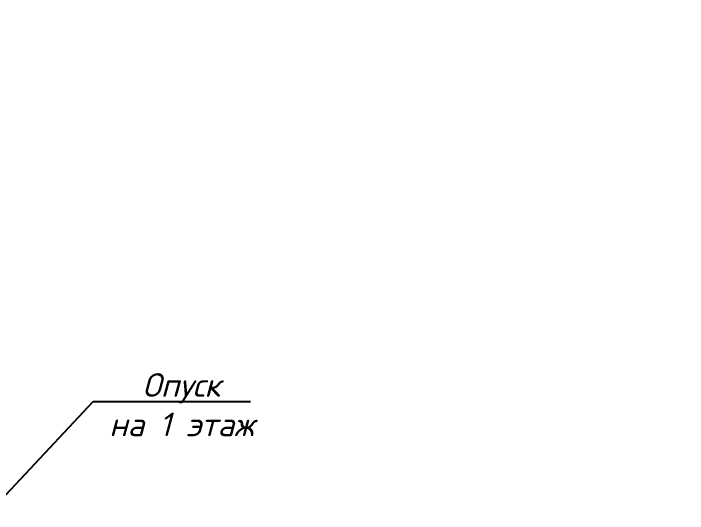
# Model space of a CAD drawing. Extents: x 69141456 to 70100388, y -33501327 to -33101377.
# Drawn here: x 69689599 to 69696732, y -33126855 to -33121562 of the extents above; entities that cross this region are included whole.
import ezdxf
from ezdxf import colors
from ezdxf.entities.mleader import LeaderData, LeaderLine
from ezdxf.math import Vec2, Vec3

# ---------------------------------------------------------------- set-up
doc = ezdxf.new("R2010")
doc.units = 0
doc.header["$LTSCALE"] = 100
doc.layers.add('СС. Текст', color=7, linetype='Continuous')
doc.layers.add('СС_ЭЧС_Кабель', color=180, linetype='Continuous', lineweight=30)
doc.styles.add('ISOCPEUR', font='isocpeui.ttf', dxfattribs={"height": 250})

# ---------------------------------------------------------------- blocks, each defined once
blk = doc.blocks.new('_None')

msp = doc.modelspace()

# ---------------------------------------------------------------- leaders
at = {"layer": 'СС. Текст', "lineweight": 0}
ml = msp.add_multileader_mtext('Standard', dxfattribs=at)
ml.set_content('{\\C256;КПСВВнг(А)-LSLTx 1х2x1,5\\PЛЧ1.1}', color=7, style='ISOCPEUR')
ml.set_leader_properties(color=256)
ml.build(insert=Vec2(0, 0))
ml.multileader.update_dxf_attribs({"text_left_attachment_type": 6, "text_right_attachment_type": 6, "dogleg_length": 0.1, "arrow_head_size": 0, "scale": 100})
ctx = ml.context
ctx.base_point, ctx.scale, ctx.char_height, ctx.arrow_head_size, ctx.landing_gap_size, ctx.plane_origin = Vec3(69684233, -33121888.1), 100, 250, 0, 0, Vec3(69685467.5, -33126663.9)
ctx.left_attachment, ctx.right_attachment, ctx.text_align_type = 6, 6, 1
notes = []
notes.append((ctx, [(1, (1, 1, 0), (69687235.8, -33121888.1), (-1, 0), 10, [(0, [(69688743.7, -33125508.3)], 0, [])])]))
ctx.mtext.insert, ctx.mtext.width, ctx.mtext.defined_height, ctx.mtext.alignment, ctx.mtext.flow_direction = Vec3(69685729.4, -33121588.1), 1210.419, 370.7, 2, 5
at = {"layer": 'СС_ЭЧС_Кабель', "color": 7, "lineweight": 0}
ml = msp.add_multileader_mtext('Standard', dxfattribs=at)
ml.set_content('Опуск\\Pна 1 этаж', color=7, style='ISOCPEUR')
ml.set_leader_properties()
ml.set_arrow_properties(name='NONE')
ml.build(insert=Vec2(0, 0))
ml.multileader.update_dxf_attribs({"text_left_attachment_type": 6, "text_right_attachment_type": 6, "dogleg_length": 100, "arrow_head_size": 400})
ctx = ml.context
ctx.base_point, ctx.char_height, ctx.arrow_head_size, ctx.landing_gap_size, ctx.plane_origin = Vec3(69690540.9, -33125669.9), 250, 400, 0, Vec3(69698188.5, -33127226.7)
ctx.left_attachment, ctx.right_attachment, ctx.text_align_type = 6, 6, 1
notes.append((ctx, [(1, (1, 1, 0), (69690440.9, -33125669.9), (1, 0), 100, [(0, [(69689330.9, -33126855.2)], 0, [])])]))
ctx.mtext.insert, ctx.mtext.width, ctx.mtext.alignment, ctx.mtext.flow_direction = Vec3(69691376.1, -33125369.9), 1991.197, 2, 5
for ctx, leaders in notes:
    for number, flags, end, landing, length, lines in leaders:
        leader = LeaderData()
        leader.index, (leader.has_last_leader_line, leader.has_dogleg_vector, leader.attachment_direction) = number, flags
        leader.last_leader_point, leader.dogleg_vector, leader.dogleg_length = Vec3(end), Vec3(landing), length
        for number, points, colour, breaks in lines:
            line = LeaderLine()
            line.index, line.vertices, line.color, line.breaks = number, Vec3.list(points), colors.encode_raw_color(colour), breaks
            leader.lines.append(line)
        ctx.leaders.append(leader)

doc.saveas('drawing.dxf')
